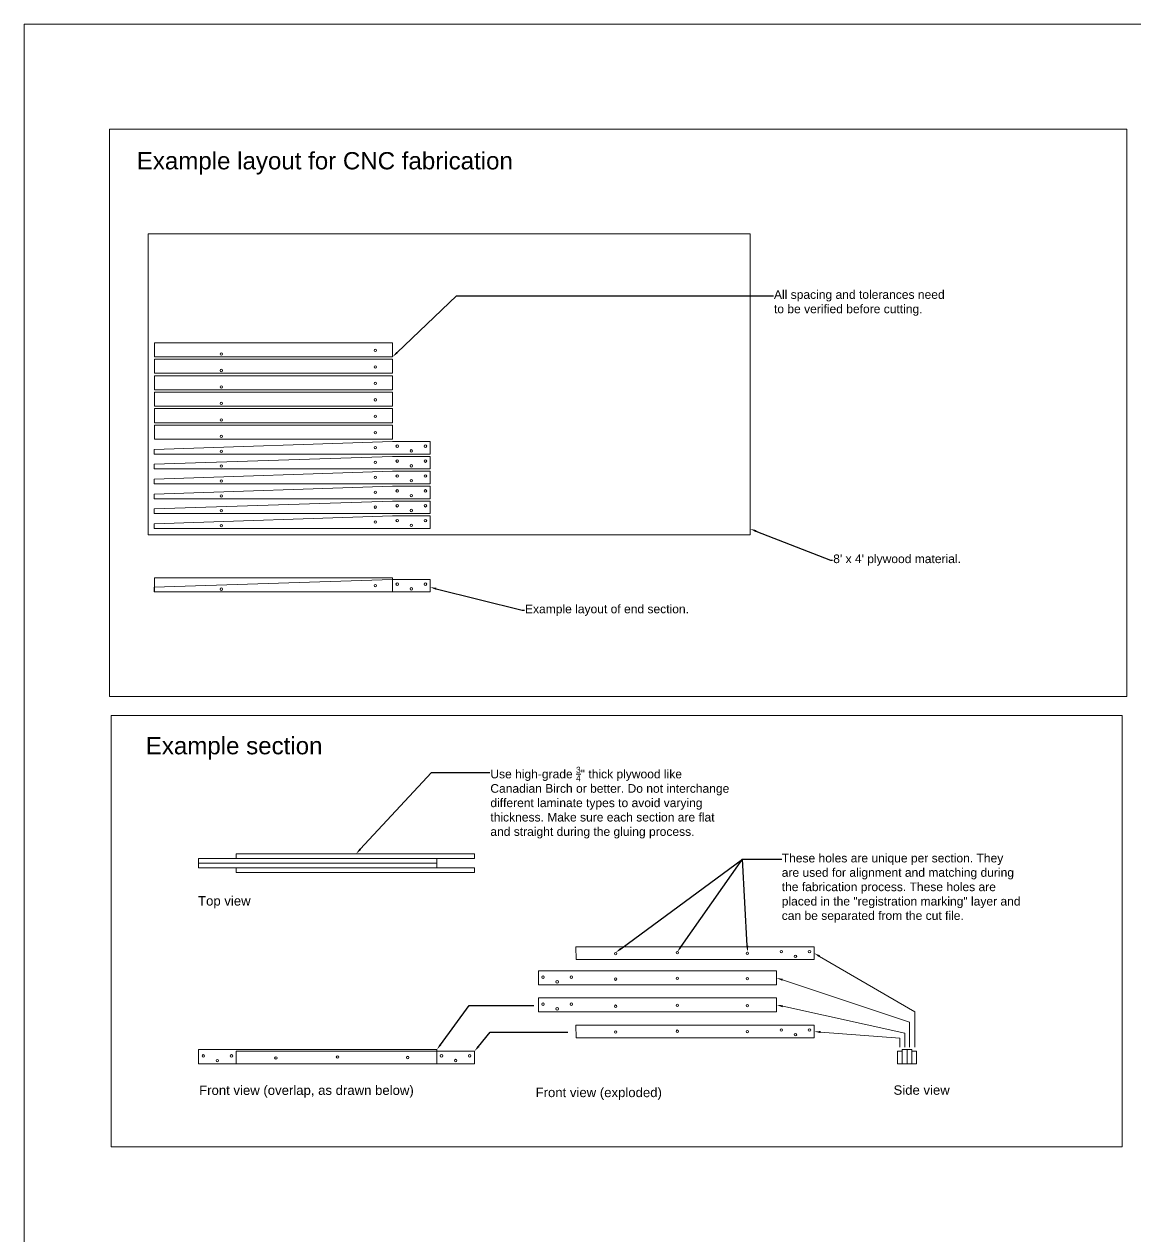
# Model space of a CAD drawing. Header units: millimetres. Extents: x 0 to 39105, y 0 to 9815.
# Drawn here: x 0 to 4499, y 4908 to 9815 of the extents above; entities that cross this region are included whole.
import ezdxf
from ezdxf import colors
from ezdxf.entities.mleader import LeaderData, LeaderLine
from ezdxf.math import Vec2, Vec3

# ---------------------------------------------------------------- set-up
doc = ezdxf.new("R2010")
doc.units = ezdxf.units.MM
for name, color, linetype, lineweight in [('newTrack', 7, 'Continuous', 20), ('notes', 7, 'Continuous', 20), ('registration marking', 7, 'Continuous', 20)]:
    doc.layers.add(name, color=color, linetype=linetype, lineweight=lineweight)
doc.styles.add('Arial', font='arial.ttf')
doc.styles.get("Standard").update_dxf_attribs({"font": 'arial.ttf'})

# ---------------------------------------------------------------- blocks, each defined once
blk = doc.blocks.new('*U24')
at = {"layer": 'newTrack'}
blk.add_circle((0, 0), 0.2, dxfattribs=at)
blk = doc.blocks.new('attachmentPoints_0.4_diameter')
for p in [(-2.25, 0.75), (0, 0), (2.25, 0.75)]:
    blk.add_blockref('*U24', p)
blk = doc.blocks.new('END1')
at = {"layer": 'newTrack'}
blk.add_lwpolyline([(1095.16, -1516.52), (1095.16, -1518.52), (1051.16, -1518.52), (1051.16, -1517.77), (1089.16, -1516.52)], close=True, dxfattribs=at)
at = {"layer": 'registration marking', "color": 7, "transparency": 33554687}
for centre in [(1061.85, -1518.07), (1086.41, -1517.49)]:
    blk.add_circle(centre, 0.19, dxfattribs=at)
blk.add_blockref('attachmentPoints_0.4_diameter', (1092.16, -1518.02))
blk = doc.blocks.new('END2')
at = {"layer": 'newTrack'}
blk.add_lwpolyline([(1133.03, -1530.22), (1095.03, -1530.22), (1095.03, -1527.97), (1133.03, -1527.97), (1133.03, -1530.22), (1133.03, -1527.97)], dxfattribs=at)
at = {"layer": 'registration marking', "color": 7, "transparency": 33554687}
for centre in [(1105.71, -1529.77), (1130.27, -1529.2)]:
    blk.add_circle(centre, 0.19, dxfattribs=at)
blk = doc.blocks.new('C1')
at = {"layer": 'newTrack'}
blk.add_lwpolyline([(1541.11, -1570.67), (1508.2, -1589.67), (1507.2, -1587.94), (1540.11, -1568.94)], close=True, dxfattribs=at)
at = {"layer": 'registration marking', "color": 7, "transparency": 33554687}
for centre in [(1531.39, -1575.14), (1521.66, -1580.67), (1513.22, -1585.71)]:
    blk.add_circle(centre, 0.19, dxfattribs=at)
at = {"rotation": 29.99999995973561}
blk.add_blockref('attachmentPoints_0.4_diameter', (1538.26, -1571.74), dxfattribs=at)
blk = doc.blocks.new('C2')
at = {"layer": 'newTrack'}
blk.add_lwpolyline([(1485.86, -1583.83), (1518.77, -1564.83), (1519.9, -1566.78), (1486.99, -1585.78)], close=True, dxfattribs=at)
at = {"layer": 'registration marking', "color": 7, "transparency": 33554687}
for centre in [(1515.38, -1568.25), (1505.65, -1573.78), (1497.2, -1578.82)]:
    blk.add_circle(centre, 0.19, dxfattribs=at)
at = {"rotation": 29.99999995973561}
blk.add_blockref('attachmentPoints_0.4_diameter', (1489.34, -1583.85), dxfattribs=at)

msp = doc.modelspace()

# ---------------------------------------------------------------- linework, layer by layer
at = {"linetype": 'ByBlock', "lineweight": 20}
for p, q in [((3547.9, 5655.5), (3547.9, 5655.5)), ((3567.7, 5661.8), (3567.7, 5661.8)), ((3586.2, 5661.8), (3586.2, 5661.8)), ((3607.8, 5655.5), (3607.8, 5655.5))]:
    msp.add_line(p, q, dxfattribs=at)
at = {"lineweight": 20}
for points in [[(2941.1, 8966.5), (2941.1, 7747.3), (502.7, 7747.3), (502.7, 8966.5)], [(1671.7, 6435.7), (1671.7, 6416.7), (706.5, 6416.7), (706.5, 6435.7)], [(1824.2, 6454.8), (1824.2, 6435.7), (859, 6435.7), (859, 6454.8)], [(1671.7, 6416.7), (1671.7, 6397.6), (706.5, 6397.6), (706.5, 6416.7)], [(1824.1, 6397.6), (1824.1, 6378.6), (858.9, 6378.6), (858.9, 6397.6)], [(3538.6, 5655.5), (3557.6, 5655.5), (3557.6, 5604.7), (3538.6, 5604.7)], [(3557.6, 5661.8), (3576.7, 5661.8), (3576.7, 5604.7), (3557.6, 5604.7)], [(3576.7, 5661.8), (3595.7, 5661.8), (3595.7, 5604.7), (3576.7, 5604.7)], [(3595.7, 5655.5), (3614.8, 5655.5), (3614.8, 5604.7), (3595.7, 5604.7)]]:
    msp.add_lwpolyline(points, close=True, dxfattribs=at)
at = {"layer": 'notes', "color": 7, "linetype": 'Continuous', "lineweight": 20, "transparency": 33554687, "flags": 128}
for points in [[(0, 9815.4), (19105.2, 9815.4), (19105.2, 0), (0, 0)], [(345, 9390.2), (4467.3, 9390.2), (4467.3, 7092.4), (345, 7092.4)], [(352.8, 7015.5), (4448.9, 7015.5), (4448.9, 5267.7), (352.8, 5267.7)]]:
    msp.add_lwpolyline(points, close=True, dxfattribs=at)
at = {"layer": 'notes', "linetype": 'ByBlock', "lineweight": 20, "transparency": 33554687}
for points in [[(3222.6, 6039.5), (3607.8, 5815), (3607.8, 5671.4)], [(3072.4, 5944.3), (3586.6, 5772.9), (3586.2, 5671.4)], [(3073.1, 5837.3), (3567.7, 5728.3), (3567.7, 5671.4)], [(3226, 5732.9), (3547.9, 5708.3), (3547.9, 5671.4)]]:
    msp.add_lwpolyline(points, dxfattribs=at)
at = {"layer": 'notes', "lineweight": 20, "transparency": 33554687}
for points in [[(3220.5, 6035.9), (3200.7, 6052.3), (3224.8, 6043.2)], [(3071.1, 5940.3), (3048.3, 5952.3), (3073.7, 5948.3)], [(3072.2, 5833.2), (3048.3, 5842.8), (3074, 5841.5)], [(3225.7, 5728.7), (3200.7, 5734.8), (3226.3, 5737.1)]]:
    msp.add_solid(points, dxfattribs=at)

# ---------------------------------------------------------------- block references
at = {"lineweight": 20, "xscale": 25.4, "yscale": 25.4, "zscale": 25.4}
for name, p in [('END2', (-27286.5, 47335.6)), ('END2', (-27286.5, 47268.9)), ('END2', (-27286.5, 47202.2)), ('END2', (-27286.5, 47135.6)), ('END2', (-27286.5, 47068.9)), ('END2', (-27286.5, 47002.2)), ('END1', (-26172.5, 46644.7)), ('END1', (-26172.5, 46584.4)), ('END1', (-26172.5, 46524)), ('END1', (-26172.5, 46463.7)), ('END1', (-26172.5, 46403.4)), ('END1', (-26172.5, 46343.1)), ('END2', (-27286.5, 46383.1)), ('END1', (-26172.5, 46085.9))]:
    msp.add_blockref(name, p, dxfattribs=at)
at = {"lineweight": 20, "xscale": 25.4, "yscale": 25.4, "zscale": 25.4, "rotation": 330.0000000402641}
for name, p in [('C1', (-10751.6, 60149.1)), ('C2', (-10486.9, 59691)), ('C2', (-10486.9, 59581.5)), ('C1', (-10751.6, 59831.6)), ('C2', (-11863.5, 59371.9)), ('C1', (-12128.2, 59726.9))]:
    msp.add_blockref(name, p, dxfattribs=at)

# ---------------------------------------------------------------- texts
at = {"layer": 'notes', "lineweight": 20, "transparency": 33554687, "style": 'Arial'}
for s, height, p in [('Example layout for CNC fabrication', 69.85, (456, 9227.5)), ('Example section', 69.85, (492.5, 6858)), ('Top view', 38.1, (704.3, 6245.3)), ('Front view (overlap, as drawn below) ', 38.1, (708.7, 5478.2)), ('Front view (exploded)', 38.1, (2071.8, 5469.3)), ('Side view', 38.1, (3522, 5478.9))]:
    msp.add_text(s, height=height, dxfattribs=at).set_placement(p)

# ---------------------------------------------------------------- leaders
at = {"layer": 'notes', "lineweight": 20, "transparency": 33554687}
ml = msp.add_multileader_mtext('Standard', dxfattribs=at)
ml.set_content('\\A1;All spacing and tolerances need to be verified before cutting. ', color=256, style='Arial')
ml.set_leader_properties()
ml.build(insert=Vec2(0, 0))
ml.multileader.update_dxf_attribs({"text_right_attachment_type": 6, "dogleg_length": 0, "arrow_head_size": 25.4})
ctx = ml.context
ctx.base_point, ctx.char_height, ctx.arrow_head_size, ctx.landing_gap_size, ctx.plane_origin = Vec3(3035.3, 8715.3), 34.925, 25.4, 2.29, Vec3(2650.3, 8463.8)
ctx.right_attachment = 6
notes = []
notes.append((ctx, [(0, (1, 1, 0), (3035.3, 8715.3), (1, 0), 0, [(0, [(1492.3, 8468), (1751.8, 8715.3)], 0, [])])]))
ctx.mtext.insert, ctx.mtext.width, ctx.mtext.defined_height, ctx.mtext.flow_direction = Vec3(3037.6, 8737.9), 733.984, 278.1, 5
ml = msp.add_multileader_mtext('Standard', dxfattribs=at)
ml.set_content("8' x 4' plywood material.", color=256, style='Arial')
ml.set_leader_properties()
ml.build(insert=Vec2(0, 0))
ml.multileader.update_dxf_attribs({"text_right_attachment_type": 6, "dogleg_length": 0.36, "arrow_head_size": 25.4})
ctx = ml.context
ctx.base_point, ctx.char_height, ctx.arrow_head_size, ctx.landing_gap_size, ctx.plane_origin = Vec3(3275.3, 7644.8), 34.925, 25.4, 2.29, Vec3(2941.1, 7771.5)
ctx.right_attachment = 6
notes.append((ctx, [(0, (1, 1, 0), (3266.2, 7644.8), (1, 0), 9.14, [(0, [(2941.1, 7771.5)], 0, [])])]))
ctx.mtext.insert, ctx.mtext.flow_direction = Vec3(3277.6, 7667.4), 5
ml = msp.add_multileader_mtext('Standard', dxfattribs=at)
ml.set_content('Example layout of end section.', color=256, style='Arial')
ml.set_leader_properties()
ml.build(insert=Vec2(0, 0))
ml.multileader.update_dxf_attribs({"text_right_attachment_type": 6, "dogleg_length": 0.36, "arrow_head_size": 25.4})
ctx = ml.context
ctx.base_point, ctx.char_height, ctx.arrow_head_size, ctx.landing_gap_size, ctx.plane_origin = Vec3(2026.5, 7441.7), 34.925, 25.4, 2.29, Vec3(1644.7, 7540.9)
ctx.right_attachment = 6
notes.append((ctx, [(0, (1, 1, 0), (2017.4, 7441.7), (1, 0), 9.14, [(0, [(1644.7, 7534.7)], 0, [])])]))
ctx.mtext.insert, ctx.mtext.flow_direction = Vec3(2028.8, 7464.3), 5
ml = msp.add_multileader_mtext('Standard', dxfattribs=at)
ml.set_content('\\A1;Use high-grade {\\H0.7x;\\S3/4;}" thick plywood like Canadian Birch or better. Do not interchange different laminate types to avoid varying thickness. Make sure each section are flat and straight during the gluing process.', color=256, style='Arial')
ml.set_leader_properties()
ml.build(insert=Vec2(0, 0))
ml.multileader.update_dxf_attribs({"text_right_attachment_type": 6, "dogleg_length": 0, "arrow_head_size": 25.4})
ctx = ml.context
ctx.base_point, ctx.char_height, ctx.arrow_head_size, ctx.landing_gap_size, ctx.plane_origin = Vec3(1886.3, 6784.9), 34.925, 25.4, 2.29, Vec3(1501.2, 6533.4)
ctx.right_attachment = 6
notes.append((ctx, [(0, (1, 1, 0), (1886.3, 6784.9), (1, 0), 0, [(0, [(1344.4, 6454.8), (1650.5, 6784.9)], 0, [])])]))
ctx.mtext.insert, ctx.mtext.width, ctx.mtext.defined_height, ctx.mtext.flow_direction = Vec3(1888.5, 6807.5), 985.414, 278.1, 5
ml = msp.add_multileader_mtext('Standard', dxfattribs=at)
ml.set_content('')
ml.set_leader_properties()
ml.build(insert=Vec2(0, 0))
ml.multileader.update_dxf_attribs({"text_right_attachment_type": 6, "dogleg_length": 0, "arrow_head_size": 25.4})
ctx = ml.context
ctx.base_point, ctx.char_height, ctx.arrow_head_size, ctx.landing_gap_size, ctx.plane_origin = Vec3(3069.1, 6432.7), 34.9, 25.4, 2.29, Vec3(2398.6, 6054.6)
ctx.right_attachment = 6
notes.append((ctx, [(0, (1, 1, 0), (3069.1, 6432.7), (1, 0), 0, [(0, [(2396.9, 6055.2), (2909.7, 6432.7)], 0, [])])]))
ctx.mtext, ml.multileader.dxf.content_type = None, 0
ml = msp.add_multileader_mtext('Standard', dxfattribs=at)
ml.set_content('These holes are unique per section. They are used for alignment and matching during the fabrication process. These holes are placed in the "registration marking" layer and can be separated from the cut file.', color=256, style='Arial')
ml.set_leader_properties()
ml.build(insert=Vec2(0, 0))
ml.multileader.update_dxf_attribs({"text_right_attachment_type": 6, "dogleg_length": 0, "arrow_head_size": 25.4})
ctx = ml.context
ctx.base_point, ctx.char_height, ctx.arrow_head_size, ctx.landing_gap_size, ctx.plane_origin = Vec3(3066.8, 6432.7), 34.925, 25.4, 2.29, Vec3(2763.6, 6311.6)
ctx.right_attachment = 6
notes.append((ctx, [(0, (1, 1, 0), (3066.8, 6432.7), (1, 0), 0, [(0, [(2646.5, 6058.7), (2909.7, 6432.7)], 0, [])])]))
ctx.mtext.insert, ctx.mtext.width, ctx.mtext.defined_height, ctx.mtext.flow_direction = Vec3(3069.1, 6455), 966.989, 292.8, 5
ml = msp.add_multileader_mtext('Standard', dxfattribs=at)
ml.set_content('')
ml.set_leader_properties()
ml.build(insert=Vec2(0, 0))
ml.multileader.update_dxf_attribs({"text_right_attachment_type": 6, "dogleg_length": 0, "arrow_head_size": 25.4})
ctx = ml.context
ctx.base_point, ctx.char_height, ctx.arrow_head_size, ctx.landing_gap_size, ctx.plane_origin = Vec3(3040.6, 6432.7), 34.9, 25.4, 2.29, Vec3(2932.6, 6056.1)
ctx.right_attachment = 6
notes.append((ctx, [(0, (1, 1, 0), (3040.6, 6432.7), (1, 0), 0, [(0, [(2930.8, 6056.7), (2909.7, 6432.7)], 0, [])])]))
ctx.mtext, ml.multileader.dxf.content_type = None, 0
ml = msp.add_multileader_mtext('Standard', dxfattribs=at)
ml.set_content('')
ml.set_leader_properties()
ml.build(insert=Vec2(0, 0))
ml.multileader.update_dxf_attribs({"text_right_attachment_type": 6, "dogleg_length": 0, "arrow_head_size": 25.4})
ctx = ml.context
ctx.base_point, ctx.char_height, ctx.arrow_head_size, ctx.landing_gap_size, ctx.plane_origin = Vec3(2064.6, 5841.1), 34.9, 25.4, 2.29, Vec3(1671.7, 5661.8)
ctx.right_attachment = 6
notes.append((ctx, [(0, (1, 1, 0), (2064.6, 5841.1), (1, 0), 0, [(0, [(1671.7, 5661.1), (1802.6, 5841.1)], 0, [])])]))
ctx.mtext, ml.multileader.dxf.content_type = None, 0
ml = msp.add_multileader_mtext('Standard', dxfattribs=at)
ml.set_content('')
ml.set_leader_properties()
ml.build(insert=Vec2(0, 0))
ml.multileader.update_dxf_attribs({"text_right_attachment_type": 6, "dogleg_length": 0, "arrow_head_size": 25.4})
ctx = ml.context
ctx.base_point, ctx.char_height, ctx.arrow_head_size, ctx.landing_gap_size, ctx.plane_origin = Vec3(2202.4, 5732.2), 34.9, 25.4, 2.29, Vec3(1824.1, 5655.5)
ctx.right_attachment = 6
notes.append((ctx, [(0, (1, 1, 0), (2202.4, 5732.2), (1, 0), 0, [(0, [(1824.1, 5655.1), (1888.1, 5732.2)], 0, [])])]))
ctx.mtext, ml.multileader.dxf.content_type = None, 0
for ctx, leaders in notes:
    for number, flags, end, landing, length, lines in leaders:
        leader = LeaderData()
        leader.index, (leader.has_last_leader_line, leader.has_dogleg_vector, leader.attachment_direction) = number, flags
        leader.last_leader_point, leader.dogleg_vector, leader.dogleg_length = Vec3(end), Vec3(landing), length
        for number, points, colour, breaks in lines:
            line = LeaderLine()
            line.index, line.vertices, line.color, line.breaks = number, Vec3.list(points), colors.encode_raw_color(colour), breaks
            leader.lines.append(line)
        ctx.leaders.append(leader)

doc.saveas('drawing.dxf')
